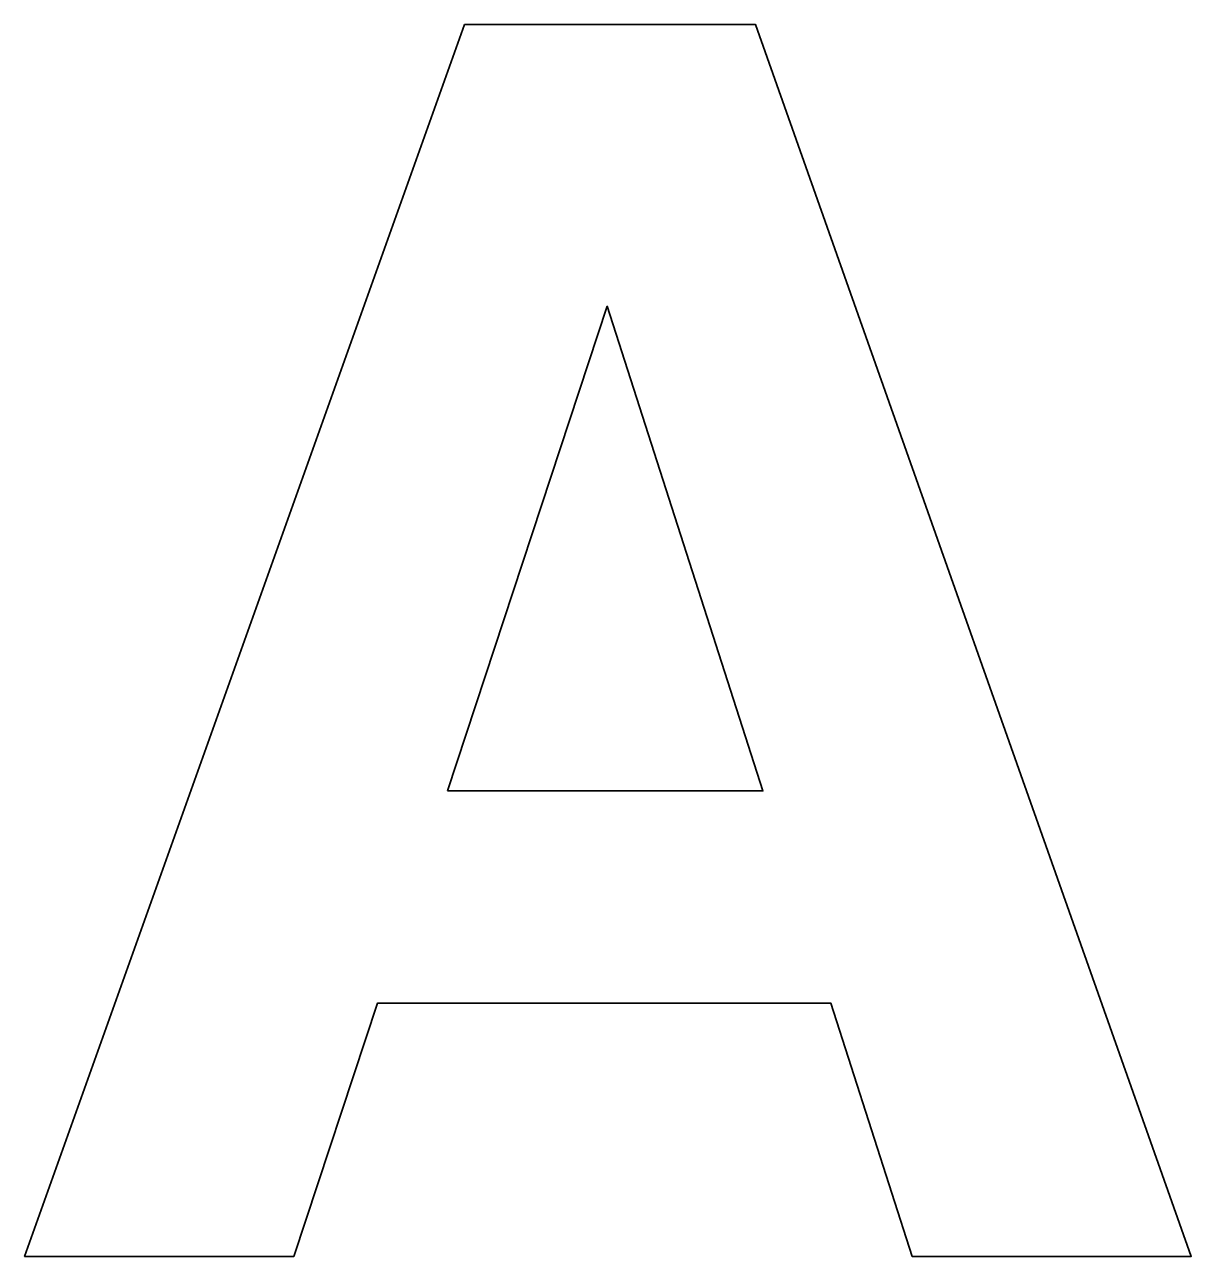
# Model space of a CAD drawing. Header units: inches. Extents: x 0 to 123, y 0 to 130.
import ezdxf

# ---------------------------------------------------------------- set-up
doc = ezdxf.new("R2010")
doc.units = ezdxf.units.IN
doc.header["$MEASUREMENT"] = 0
doc.layers.add('Layer 1', color=7, linetype='Continuous')

msp = doc.modelspace()

# ---------------------------------------------------------------- linework, layer by layer
at = {"layer": 'Layer 1', "color": 179, "lineweight": 35, "true_color": 0x231f20}
for points in [[(46.41, 130), (77.14, 130), (123.13, 0), (93.68, 0), (85.1, 26.72), (37.23, 26.72), (28.41, 0), (0, 0), (46.41, 130)], [(44.62, 49.12), (77.91, 49.12), (61.49, 100.28), (44.62, 49.12)]]:
    msp.add_lwpolyline(points, dxfattribs=at)

doc.saveas('drawing.dxf')
